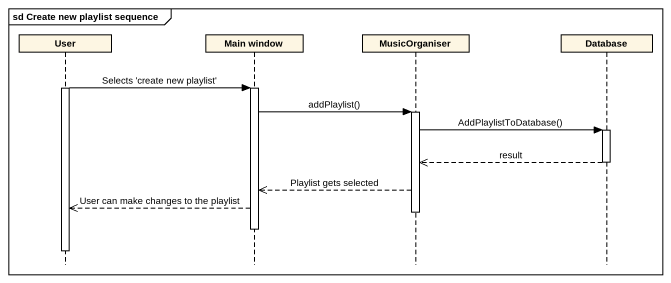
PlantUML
@startuml
mainframe sd Create new playlist sequence
hide footbox
participant User
participant "Main window" as Main_window
participant MusicOrganiser
participant "Database" as Database_

activate User
User -> Main_window : Selects 'create new playlist'
activate Main_window
Main_window -> MusicOrganiser : addPlaylist()
activate MusicOrganiser
MusicOrganiser -> Database_ : AddPlaylistToDatabase()
activate Database_
Database_ -->> MusicOrganiser : result
deactivate Database_
MusicOrganiser -->> Main_window : Playlist gets selected
Main_window -->> User : User can make changes to the playlist
deactivate MusicOrganiser
deactivate Main_window
deactivate User
@enduml
